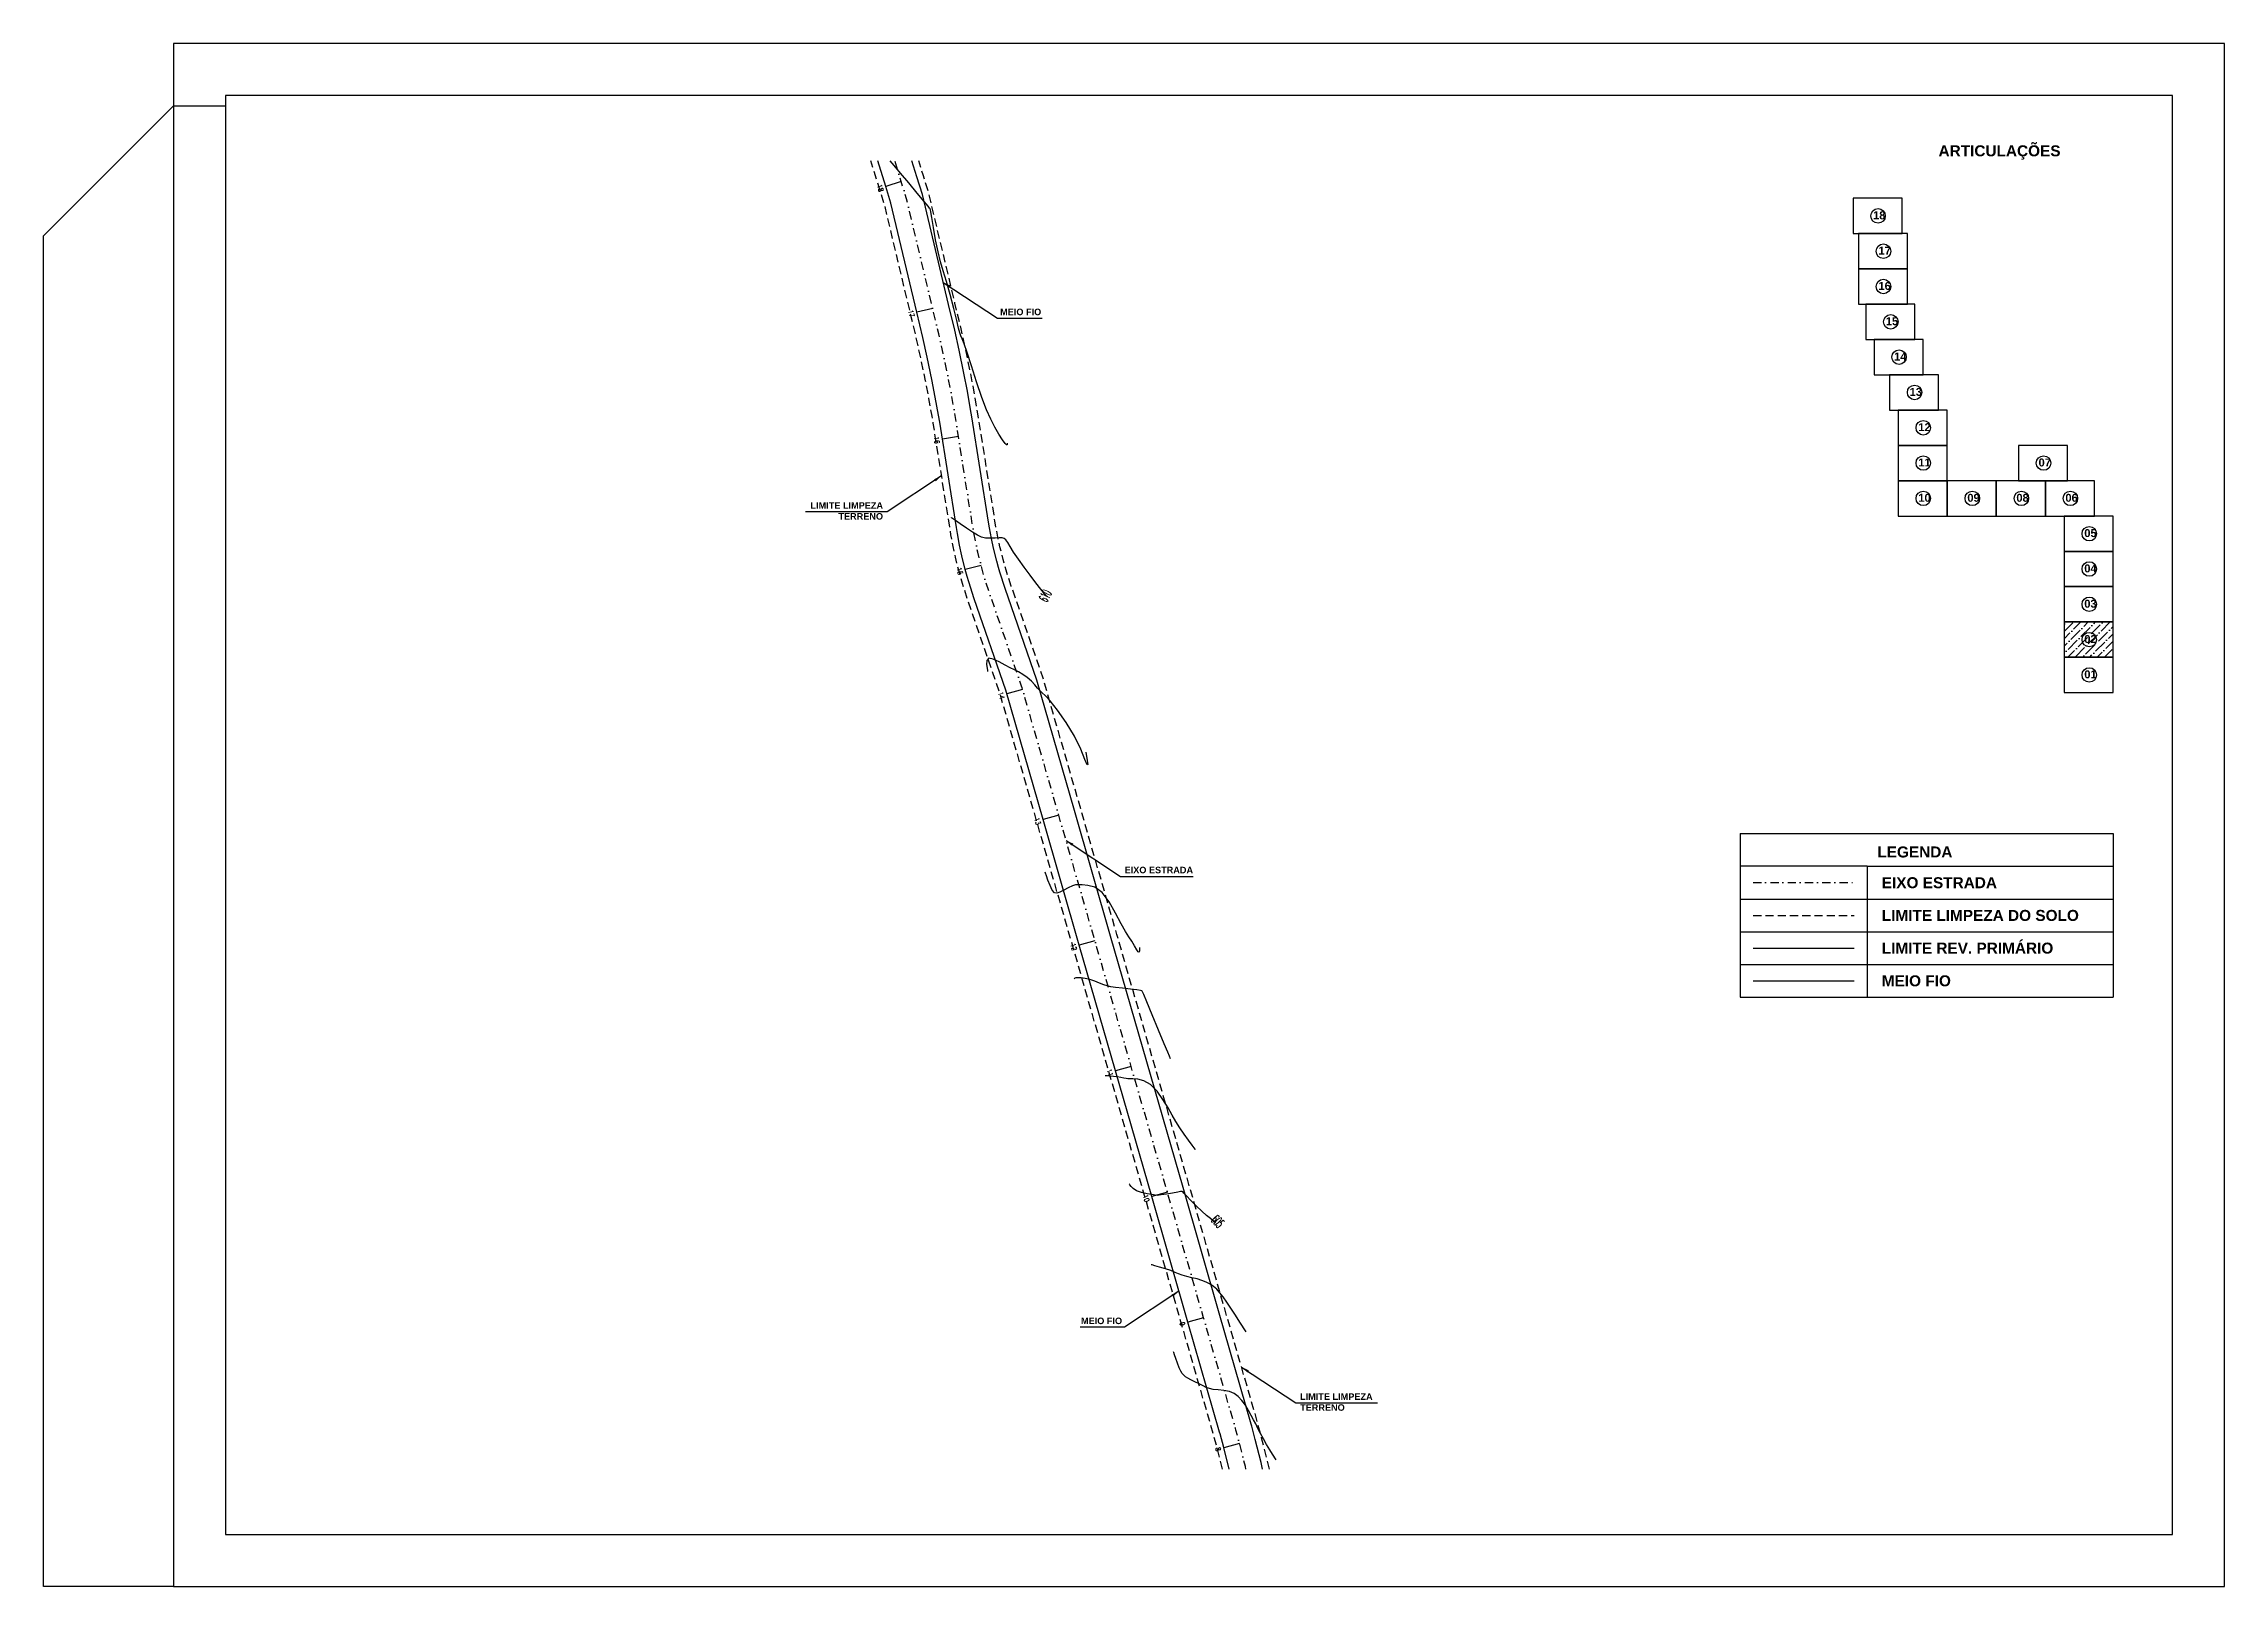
# Model space of a CAD drawing. Header units: millimetres. Extents: x 276147 to 291056, y 9594849 to 9609891.
# Drawn here: x 285743 to 286076.5, y 9595434.1 to 9595670 of the extents above; entities that cross this region are included whole.
import ezdxf
from ezdxf.enums import TextEntityAlignment as Align

# ---------------------------------------------------------------- set-up
doc = ezdxf.new("R2010")
doc.units = ezdxf.units.MM
doc.header["$LTSCALE"] = 10
for name, pattern in [('CONTINUO', [0]), ('DASHDOTX2', [50.8, 25.4, -12.7, 0, -12.7]), ('HIDDEN', [0.375, 0.25, -0.125])]:
    doc.linetypes.add(name, pattern=pattern)
for name, color, linetype in [('500-dim1', 6, 'Continuous'), ('CURVAS', 7, 'CONTINUO'), ('Curvas mestras', 30, 'Continuous'), ('Curvas simples', 9, 'Continuous'), ('Curvas texto', 2, 'Continuous'), ('TG', 7, 'CONTINUO'), ('Top_malha_coord', 8, 'Continuous')]:
    doc.layers.add(name, color=color, linetype=linetype)
doc.styles.add('r80', font='romans.shx')
doc.styles.add('ROMAND', font='romand', dxfattribs={"height": 0.2})
doc.styles.add('SIMPLEX', font='simplex', dxfattribs={"height": 0.2})
doc.styles.add('T7', font='arial.ttf')
doc.dimstyles.new('cadnorma_dim1', dxfattribs={"dimscale": 0, "dimtxt": 2, "dimasz": 1.199999999999999, "dimexe": 1, "dimexo": 2.5, "dimgap": 0.6, "dimtad": 1, "dimzin": 4, "dimdsep": 46, "dimtxsty": 'r80', "dimblk": 'ARCHTICK', "dimblk1": 'ARCHTICK', "dimblk2": 'ARCHTICK', "dimcen": -1, "dimdle": 1, "dimclrd": 1, "dimclre": 1, "dimclrt": 2, "dimaunit": 1, "dimazin": 0, "dimtfac": 1, "dimtix": 1, "dimtmove": 2, "dimatfit": 0, "dimfxl": 1, "dimarcsym": 0})

# ---------------------------------------------------------------- blocks, each defined once
blk = doc.blocks.new('_ArchTick')
at = {"color": 0, "linetype": 'ByBlock', "const_width": 0.15}
blk.add_lwpolyline([(-0.5, -0.5), (0.5, 0.5)], dxfattribs=at)
blk = doc.blocks.new('ASDF')
at = {"layer": 'Top_malha_coord', "color": 7}
for points in [[(288117.2770572668, 9595425.095165152), (288124.7770572668, 9595425.095165152), (288124.7770572668, 9595430.494073676), (288117.2770572668, 9595430.494073676)], [(288118.1013027223, 9595419.696256628), (288125.6013027224, 9595419.696256628), (288125.6013027224, 9595425.095165152), (288118.1013027223, 9595425.095165152)], [(288118.1013027223, 9595414.297348104), (288125.6013027224, 9595414.297348104), (288125.6013027224, 9595419.696256628), (288118.1013027223, 9595419.696256628)], [(288119.2235212072, 9595408.89843958), (288126.7235212072, 9595408.89843958), (288126.7235212072, 9595414.297348104), (288119.2235212072, 9595414.297348104)], [(288120.4897937645, 9595403.499531057), (288127.9897937645, 9595403.499531057), (288127.9897937645, 9595408.89843958), (288120.4897937645, 9595408.89843958)], [(288122.8676055573, 9595398.100622533), (288130.3676055573, 9595398.100622533), (288130.3676055573, 9595403.499531057), (288122.8676055573, 9595403.499531057)], [(288124.19609628, 9595392.701714007), (288131.69609628, 9595392.701714007), (288131.69609628, 9595398.100622533), (288124.19609628, 9595398.100622533)], [(288124.19609628, 9595387.302805483), (288131.69609628, 9595387.302805483), (288131.69609628, 9595392.701714007), (288124.19609628, 9595392.701714007)], [(288142.5888804331, 9595387.302805483), (288150.0888804331, 9595387.302805483), (288150.0888804331, 9595392.701714007), (288142.5888804331, 9595392.701714007)], [(288124.19609628, 9595381.90389696), (288131.69609628, 9595381.90389696), (288131.69609628, 9595387.302805483), (288124.19609628, 9595387.302805483)], [(288131.69609628, 9595381.90389696), (288139.19609628, 9595381.90389696), (288139.19609628, 9595387.302805483), (288131.69609628, 9595387.302805483)], [(288139.19609628, 9595381.90389696), (288146.69609628, 9595381.90389696), (288146.69609628, 9595387.302805483), (288139.19609628, 9595387.302805483)], [(288146.69609628, 9595381.90389696), (288154.19609628, 9595381.90389696), (288154.19609628, 9595387.302805483), (288146.69609628, 9595387.302805483)], [(288149.5854278603, 9595376.504988436), (288157.0854278603, 9595376.504988436), (288157.0854278603, 9595381.90389696), (288149.5854278603, 9595381.90389696)], [(288149.5854278603, 9595371.106079912), (288157.0854278603, 9595371.106079912), (288157.0854278603, 9595376.504988436), (288149.5854278603, 9595376.504988436)], [(288149.5854278603, 9595365.707171388), (288157.0854278603, 9595365.707171388), (288157.0854278603, 9595371.106079912), (288149.5854278603, 9595371.106079912)], [(288149.5854278603, 9595360.308262864), (288157.0854278603, 9595360.308262864), (288157.0854278603, 9595365.707171388), (288149.5854278603, 9595365.707171388)], [(288149.5854278603, 9595354.90935434), (288157.0854278603, 9595354.90935434), (288157.0854278603, 9595360.308262864), (288149.5854278603, 9595360.308262864)]]:
    blk.add_lwpolyline(points, close=True, dxfattribs=at)
for centre in [(288121.1075160061, 9595427.794619417), (288121.9317614617, 9595422.39571089), (288121.9317614617, 9595416.996802364), (288123.0539799466, 9595411.59789384), (288124.3202525039, 9595406.19898532), (288126.6980642967, 9595400.800076792), (288128.0265550194, 9595395.401168272), (288128.0265550194, 9595390.002259746), (288146.4193391725, 9595390.002259746), (288128.0265550194, 9595384.603351222), (288135.5265550194, 9595384.603351222), (288143.0265550194, 9595384.603351222), (288150.5265550194, 9595384.603351222), (288153.4158865996, 9595379.204442697), (288153.4158865996, 9595373.805534175), (288153.4158865996, 9595368.406625653), (288153.4158865996, 9595363.007717127), (288153.4158865996, 9595357.608808603)]:
    blk.add_circle(centre, 1.10921345708195, dxfattribs=at)
at = {"layer": 'Top_malha_coord', "color": 7, "char_height": 1.216883596980453, "attachment_point": 1, "style": 'T7'}
for s, insert in [('{\\fArial|b1|i0|c0|p34;18}', (288120.3443937709, 9595428.492702857)), ('{\\fArial|b1|i0|c0|p34;17}', (288121.1686392266, 9595423.093794333)), ('{\\fArial|b1|i0|c0|p34;16}', (288121.1686392266, 9595417.694885807)), ('{\\fArial|b1|i0|c0|p34;15}', (288122.2908577114, 9595412.295977283)), ('{\\fArial|b1|i0|c0|p34;14}', (288123.5571302687, 9595406.89706876)), ('{\\fArial|b1|i0|c0|p34;13}', (288125.9349420615, 9595401.498160236)), ('{\\fArial|b1|i0|c0|p34;12}', (288127.2634327842, 9595396.099251712)), ('{\\fArial|b1|i0|c0|p34;11}', (288127.2634327842, 9595390.700343188)), ('{\\fArial|b1|i0|c0|p34;07}', (288145.6562169372, 9595390.700343188)), ('{\\fArial|b1|i0|c0|p34;10}', (288127.2634327842, 9595385.301434664)), ('{\\fArial|b1|i0|c0|p34;09}', (288134.7634327842, 9595385.301434664)), ('{\\fArial|b1|i0|c0|p34;08}', (288142.2634327842, 9595385.301434664)), ('{\\fArial|b1|i0|c0|p34;06}', (288149.7634327842, 9595385.301434664)), ('{\\fArial|b1|i0|c0|p34;05}', (288152.6527643644, 9595379.902526142)), ('{\\fArial|b1|i0|c0|p34;04}', (288152.6527643644, 9595374.503617616)), ('{\\fArial|b1|i0|c0|p34;03}', (288152.6527643644, 9595369.104709093)), ('{\\fArial|b1|i0|c0|p34;02}', (288152.6527643644, 9595363.705800567)), ('{\\fArial|b1|i0|c0|p34;01}', (288152.6527643644, 9595358.306892043))]:
    blk.add_mtext_dynamic_manual_height_columns(s, width=9.05984542533406, gutter_width=12.5, heights=[0], dxfattribs=dict(at, insert=insert))

msp = doc.modelspace()

# ---------------------------------------------------------------- hatches: boundary and pattern name
at = {"layer": 'Top_malha_coord'}
h = msp.add_hatch(dxfattribs=at)
h.set_pattern_fill('ANSI36', color=8, scale=0.25)
h.set_pattern_definition([(45, (-2097.550440302643, 221.2833850570023), (0.4209495056751168, 1.54348152080876), [1.984375, -0.396875, 0, -0.396875])])
h.paths.add_polyline_path([(286059.5349875575, 9595581.591647923), (286052.0349875576, 9595581.591647923), (286052.0349875576, 9595576.192739397), (286059.5349875575, 9595576.192739397)])
h.paths.add_polyline_path([(286056.9746597541, 9595578.89219366, -1), (286054.7562328399, 9595578.89219366, -1)], flags=0)
h.paths.add_polyline_path([(286054.7267170852, 9595577.703941513), (286057.2260598618, 9595577.703941513), (286057.2260598618, 9595580.211584996), (286054.7267170852, 9595580.211584996)], flags=24)

# ---------------------------------------------------------------- linework, layer by layer
at = {"color": 8, "linetype": 'HIDDEN', "ltscale": 0.5}
msp.add_line((286004.4542974219, 9595536.732182631), (286019.8968725264, 9595536.732182631), dxfattribs=at)
at = {"color": 8, "linetype": 'HIDDEN', "ltscale": 0.5, "extrusion": (-0.0710087131260717, -0.0024250461213777, 0.9974727474028996), "flags": 128}
for points, elevation in [([(-9580102.30779549, 611713.8616516255), (-9580105.344097732, 611713.1988436127), (-9580107.482054153, 611712.6965686369), (-9580107.723730076, 611712.6525847843), (-9580124.660438301, 611708.3652532304), (-9580144.056336952, 611703.4739440958), (-9580163.4491869, 611698.583405005), (-9580182.842036905, 611693.692865904), (-9580202.234886883, 611688.8023267641), (-9580222.209321804, 611683.765122114), (-9580236.303970896, 611679.4104225838), (-9580238.958047858, 611678.6531005421), (-9580239.81570939, 611678.4342872588), (-9580240.884798734, 611678.187845758), (-9580243.026972419, 611677.7233158944), (-9580244.70614403, 611677.41893882), (-9580246.497353418, 611677.1439921581), (-9580247.452276776, 611677.0182974047), (-9580263.633135322, 611675.0117766263), (-9580264.691639792, 611674.8688282387), (-9580267.438097253, 611674.4784969707), (-9580270.13573957, 611674.0570147317), (-9580273.597189728, 611673.4604527656), (-9580276.578406941, 611672.899276358), (-9580280.47038542, 611672.1089510759), (-9580297.248801107, 611668.7018340062), (-9580299.79496191, 611668.0014987712), (-9580304.026341293, 611666.8355443265)], -43572.71251706511), ([(-9580102.062860396, 611721.0518625708), (-9580103.284025347, 611720.8133887779), (-9580106.89111651, 611720.0259806972), (-9580108.91013094, 611719.5516490334), (-9580109.211026145, 611719.4968875544), (-9580126.378224686, 611715.151210048), (-9580145.768025555, 611710.2614415839), (-9580165.160875585, 611705.3709024724), (-9580184.553725582, 611700.4803633707), (-9580203.946575576, 611695.5898242282), (-9580224.099650612, 611690.5075696502), (-9580238.297749922, 611686.1209080234), (-9580240.784010123, 611685.4114713001), (-9580241.467350606, 611685.2371321545), (-9580242.412784483, 611685.0191951409), (-9580244.39336626, 611684.589706446), (-9580245.861636406, 611684.3235586814), (-9580247.48524811, 611684.0743378886), (-9580248.339769067, 611683.9618589162), (-9580264.532297304, 611681.9538910264), (-9580265.652542733, 611681.8026046774), (-9580268.470912324, 611681.4020531349), (-9580271.270540074, 611680.964636591), (-9580274.83916519, 611680.3496036081), (-9580277.922447868, 611679.7692146702), (-9580281.86341072, 611678.9689423639), (-9580298.875420107, 611675.5143904812), (-9580301.65140481, 611674.7508409433), (-9580303.77665499, 611674.1652294894)], -43572.71251706504)]:
    msp.add_lwpolyline(points, dxfattribs=dict(at, elevation=elevation))
at = {"layer": '500-dim1', "ltscale": 0.1}
for points in [[(285762.8124201144, 9595434.133679917), (286076.5308316656, 9595434.133679917), (286076.5308316656, 9595670.018156448), (285762.8124201144, 9595670.018156448)], [(285770.7546583815, 9595442.075918185), (286068.5885933985, 9595442.075918185), (286068.5885933985, 9595662.075918185), (285770.7546583815, 9595662.075918185)]]:
    msp.add_lwpolyline(points, close=True, dxfattribs=at)
msp.add_lwpolyline([(285762.8124201144, 9595434.133679917), (285742.9568244466, 9595434.133679917), (285742.9568244466, 9595640.63187486), (285762.8124201144, 9595660.487470528), (285770.7546583815, 9595660.487470528)], dxfattribs=at)
at = {"layer": 'CURVAS', "color": 2, "linetype": 'CONTINUO'}
for points, elevation in [([(285896.5077603985, 9595585.44223322), (285896.5077603985, 9595585.44223322)], -2.667268969795259), ([(285896.5077603985, 9595585.44223322), (285896.5077603985, 9595585.44223322)], -2.667268969795259), ([(285922.3213695822, 9595489.629637536), (285922.3213695822, 9595489.629637536)], -7.667268969795259)]:
    msp.add_lwpolyline(points, dxfattribs=dict(at, elevation=elevation))
at = {"layer": 'Curvas mestras', "linetype": 'CONTINUO'}
for points, elevation in [([(285896.491397489, 9595585.40985781), (285896.3793445666, 9595585.519557163), (285896.0756796712, 9595585.882122176), (285895.5143483089, 9595586.591943003), (285894.7480631581, 9595587.583956957), (285893.8592304796, 9595588.753240693), (285892.9316974803, 9595589.99455252), (285892.0550763627, 9595591.201379092), (285891.3204187205, 9595592.266892897), (285890.7917374197, 9595593.105759073), (285890.4248696108, 9595593.71863481), (285890.1486157034, 9595594.127669733), (285889.8908604315, 9595594.358905932), (285889.5758506971, 9595594.453943634), (285889.1269176168, 9595594.458274508), (285888.4986499701, 9595594.419091588), (285887.7706434153, 9595594.390405873), (285887.0537446403, 9595594.427933453), (285886.4205826217, 9595594.581592744), (285885.7909057484, 9595594.878123613), (285885.0462417159, 9595595.338468594), (285884.1229034577, 9595595.954512393), (285883.1763521429, 9595596.601910707), (285882.4168346295, 9595597.12725632), (285881.9974840138, 9595597.418015623), (285881.8429862076, 9595597.525138447), (285881.8209155828, 9595597.540440936)], -2.667268969795259), ([(285896.491397489, 9595585.40985781), (285896.3793445666, 9595585.519557163), (285896.0756796712, 9595585.882122176), (285895.5143483089, 9595586.591943003), (285894.7480631581, 9595587.583956957), (285893.8592304796, 9595588.753240693), (285892.9316974803, 9595589.99455252), (285892.0550763627, 9595591.201379092), (285891.3204187205, 9595592.266892897), (285890.7917374197, 9595593.105759073), (285890.4248696108, 9595593.71863481), (285890.1486157034, 9595594.127669733), (285889.8908604315, 9595594.358905932), (285889.5758506971, 9595594.453943634), (285889.1269176168, 9595594.458274508), (285888.4986499701, 9595594.419091588), (285887.7706434153, 9595594.390405873), (285887.0537446403, 9595594.427933453), (285886.4205826217, 9595594.581592744), (285885.7909057484, 9595594.878123613), (285885.0462417159, 9595595.338468594), (285884.1229034577, 9595595.954512393), (285883.1763521429, 9595596.601910707), (285882.4168346295, 9595597.12725632), (285881.9974840138, 9595597.418015623), (285881.8429862076, 9595597.525138447), (285881.8209155828, 9595597.540440936)], -2.667268969795259), ([(285922.232303392, 9595489.723331746), (285922.102962348, 9595489.837617796), (285921.8471039104, 9595490.043464817), (285921.424084867, 9595490.372558273), (285920.8377573755, 9595490.850572668), (285920.1030953903, 9595491.501681743), (285919.2575025376, 9595492.317132518), (285918.4280925117, 9595493.156469047), (285917.764408463, 9595493.84630666), (285917.3740617567, 9595494.258555608), (285917.1969429456, 9595494.44629), (285917.1310138883, 9595494.507879507), (285917.0684917559, 9595494.522903575), (285916.8786228792, 9595494.495797904), (285916.4249105478, 9595494.412213814), (285915.6363562536, 9595494.268831447), (285914.7039510847, 9595494.106453603), (285913.8841858701, 9595493.97691678), (285913.3524863258, 9595493.921757607), (285912.9600234424, 9595493.941319644), (285912.4769034238, 9595494.02564958), (285911.7452520248, 9595494.167036692), (285910.895270009, 9595494.366739003), (285910.1291796788, 9595494.62825692), (285909.6038168733, 9595494.943627223), (285909.294480957, 9595495.259035204), (285909.1310865995, 9595495.509200327), (285909.0510147879, 9595495.646973437), (285909.0215149712, 9595495.697732493), (285909.0173014863, 9595495.704982983)], -7.667268969795259), ([(285922.232303392, 9595489.723331746), (285922.102962348, 9595489.837617796), (285921.8471039104, 9595490.043464817), (285921.424084867, 9595490.372558273), (285920.8377573755, 9595490.850572668), (285920.1030953903, 9595491.501681743), (285919.2575025376, 9595492.317132518), (285918.4280925117, 9595493.156469047), (285917.764408463, 9595493.84630666), (285917.3740617567, 9595494.258555608), (285917.1969429456, 9595494.44629), (285917.1310138883, 9595494.507879507), (285917.0684917559, 9595494.522903575), (285916.8786228792, 9595494.495797904), (285916.4249105478, 9595494.412213814), (285915.6363562536, 9595494.268831447), (285914.7039510847, 9595494.106453603), (285913.8841858701, 9595493.97691678), (285913.3524863258, 9595493.921757607), (285912.9600234424, 9595493.941319644), (285912.4769034238, 9595494.02564958), (285911.7452520248, 9595494.167036692), (285910.895270009, 9595494.366739003), (285910.1291796788, 9595494.62825692), (285909.6038168733, 9595494.943627223), (285909.294480957, 9595495.259035204), (285909.1310865995, 9595495.509200327), (285909.0510147879, 9595495.646973437), (285909.0215149712, 9595495.697732493), (285909.0173014863, 9595495.704982983)], -7.667268969795259)]:
    msp.add_lwpolyline(points, dxfattribs=dict(at, elevation=elevation))
at = {"layer": 'Curvas simples', "linetype": 'CONTINUO'}
for points, elevation in [([(285890.3314627212, 9595608.908548402), (285890.3317135024, 9595608.691396717), (285890.2565701319, 9595608.663516732), (285890.0377934516, 9595608.875371033), (285889.6265153884, 9595609.4396525), (285889.0728227034, 9595610.301552273), (285888.4515379619, 9595611.364389412), (285887.8196168532, 9595612.573855016), (285887.1625479619, 9595614.045150504), (285886.4479513366, 9595615.935852567), (285885.665618346, 9595618.296610493), (285884.8940330261, 9595620.750376316), (285884.2338486371, 9595622.81317389), (285883.7604787495, 9595624.131100623), (285883.4483642561, 9595624.870549567), (285883.2467051476, 9595625.32798543), (285883.0986383552, 9595625.789853128), (285882.9230620383, 9595626.50252198), (285882.6328111872, 9595627.702340508), (285882.1721894593, 9595629.516753444), (285881.6113717462, 9595631.63759566), (285881.0520008285, 9595633.647800332), (285880.5726358392, 9595635.25383934), (285880.1595009567, 9595636.656354612), (285879.7757375971, 9595638.179525668), (285879.3980923478, 9595640.025923153), (285879.0577343946, 9595641.911662767), (285878.7994371, 9595643.431251423), (285878.6536613241, 9595644.288916444), (285878.5936130373, 9595644.627777332), (285878.5781840458, 9595644.700677196), (285878.5728578506, 9595644.719224354), (285878.5694829655, 9595644.730090152), (285878.566496401, 9595644.738709487), (285878.5621425611, 9595644.749923667), (285878.5538880317, 9595644.7661964), (285878.5390005023, 9595644.789395483), (285878.4858815264, 9595644.856751867), (285878.2474481304, 9595645.146950385), (285877.6477512034, 9595645.874039037), (285876.5887404242, 9595647.155845493), (285875.2839890899, 9595648.725328144), (285874.0249710576, 9595650.21922284), (285873.034435837, 9595651.369106207), (285872.437547969, 9595652.075918177)], -1.667268969795259), ([(285890.3314627212, 9595608.908548402), (285890.3317135024, 9595608.691396717), (285890.2565701319, 9595608.663516732), (285890.0377934516, 9595608.875371033), (285889.6265153884, 9595609.4396525), (285889.0728227034, 9595610.301552273), (285888.4515379619, 9595611.364389412), (285887.8196168532, 9595612.573855016), (285887.1625479619, 9595614.045150504), (285886.4479513366, 9595615.935852567), (285885.665618346, 9595618.296610493), (285884.8940330261, 9595620.750376316), (285884.2338486371, 9595622.81317389), (285883.7604787495, 9595624.131100623), (285883.4483642561, 9595624.870549567), (285883.2467051476, 9595625.32798543), (285883.0986383552, 9595625.789853128), (285882.9230620383, 9595626.50252198), (285882.6328111872, 9595627.702340508), (285882.1721894593, 9595629.516753444), (285881.6113717462, 9595631.63759566), (285881.0520008285, 9595633.647800332), (285880.5726358392, 9595635.25383934), (285880.1595009567, 9595636.656354612), (285879.7757375971, 9595638.179525668), (285879.3980923478, 9595640.025923153), (285879.0577343946, 9595641.911662767), (285878.7994371, 9595643.431251423), (285878.6536613241, 9595644.288916444), (285878.5936130373, 9595644.627777332), (285878.5781840458, 9595644.700677196), (285878.5728578506, 9595644.719224354), (285878.5694829655, 9595644.730090152), (285878.566496401, 9595644.738709487), (285878.5621425611, 9595644.749923667), (285878.5538880317, 9595644.7661964), (285878.5390005023, 9595644.789395483), (285878.4858815264, 9595644.856751867), (285878.2474481304, 9595645.146950385), (285877.6477512034, 9595645.874039037), (285876.5887404242, 9595647.155845493), (285875.2839890899, 9595648.725328144), (285874.0249710576, 9595650.21922284), (285873.034435837, 9595651.369106207), (285872.437547969, 9595652.075918177)], -1.667268969795259), ([(285902.3759988487, 9595561.698627563), (285902.6035629026, 9595560.40363818), (285902.6787000451, 9595559.78235505), (285902.5901742665, 9595559.723028453), (285902.2375919019, 9595560.5707277), (285901.5875030168, 9595562.141436156), (285900.623194409, 9595564.118866116), (285899.3741603344, 9595566.194263084), (285898.0547277431, 9595568.089013143), (285896.925433356, 9595569.532038342), (285896.1757736403, 9595570.34850835), (285895.7110940899, 9595570.748583188), (285895.3657002697, 9595571.038673475), (285894.9980913393, 9595571.460418167), (285894.5635317838, 9595571.996369537), (285894.0414769197, 9595572.564310536), (285893.4239337806, 9595573.093473643), (285892.7531081965, 9595573.55889846), (285892.0837549508, 9595573.947076464), (285891.4479216392, 9595574.26132274), (285890.7868247744, 9595574.57225314), (285890.0189724704, 9595574.967305267), (285889.1105850564, 9595575.478891477), (285888.2187333809, 9595575.919319922), (285887.5481994063, 9595576.045872647), (285887.2432297991, 9595575.704729937), (285887.2059350385, 9595575.097655486), (285887.2778885373, 9595574.51531345), (285887.3297993386, 9595574.182397496), (285887.3489238172, 9595574.059744997), (285887.3516560741, 9595574.042223623)], -3.667268969795259), ([(285902.3759988487, 9595561.698627563), (285902.6035629026, 9595560.40363818), (285902.6787000451, 9595559.78235505), (285902.5901742665, 9595559.723028453), (285902.2375919019, 9595560.5707277), (285901.5875030168, 9595562.141436156), (285900.623194409, 9595564.118866116), (285899.3741603344, 9595566.194263084), (285898.0547277431, 9595568.089013143), (285896.925433356, 9595569.532038342), (285896.1757736403, 9595570.34850835), (285895.7110940899, 9595570.748583188), (285895.3657002697, 9595571.038673475), (285894.9980913393, 9595571.460418167), (285894.5635317838, 9595571.996369537), (285894.0414769197, 9595572.564310536), (285893.4239337806, 9595573.093473643), (285892.7531081965, 9595573.55889846), (285892.0837549508, 9595573.947076464), (285891.4479216392, 9595574.26132274), (285890.7868247744, 9595574.57225314), (285890.0189724704, 9595574.967305267), (285889.1105850564, 9595575.478891477), (285888.2187333809, 9595575.919319922), (285887.5481994063, 9595576.045872647), (285887.2432297991, 9595575.704729937), (285887.2059350385, 9595575.097655486), (285887.2778885373, 9595574.51531345), (285887.3297993386, 9595574.182397496), (285887.3489238172, 9595574.059744997), (285887.3516560741, 9595574.042223623)], -3.667268969795259), ([(285910.5802778426, 9595531.79230644), (285910.5762506117, 9595531.333961712), (285910.5299793348, 9595531.124407483), (285910.400904118, 9595531.133470267), (285910.1592265802, 9595531.484651828), (285909.8232418617, 9595532.079272533), (285909.4232712792, 9595532.763103088), (285908.9759096784, 9595533.442258876), (285908.4428495592, 9595534.26422968), (285907.7720604922, 9595535.43684556), (285906.9280383455, 9595537.060395647), (285905.9414016517, 9595538.804990323), (285904.8592987835, 9595540.233194636), (285903.7409023635, 9595541.02372074), (285902.6934903303, 9595541.319853272), (285901.8363667521, 9595541.381022772), (285901.2411490126, 9595541.411232933), (285900.7887080995, 9595541.392773973), (285900.3122282074, 9595541.25250828), (285899.6936915584, 9595540.950274583), (285899.0102806591, 9595540.57781817), (285898.3879751594, 9595540.259861793), (285897.9192375335, 9595540.110337483), (285897.5624529174, 9595540.2000275), (285897.2424863986, 9595540.5889247), (285896.905967686, 9595541.28674684), (285896.586580329, 9595542.10211471), (285896.3397711789, 9595542.793371126), (285896.2046337499, 9595543.179458397), (285896.1548453655, 9595543.321700007), (285896.1477332117, 9595543.342020616)], -4.667268969795258), ([(285910.5802778426, 9595531.79230644), (285910.5762506117, 9595531.333961712), (285910.5299793348, 9595531.124407483), (285910.400904118, 9595531.133470267), (285910.1592265802, 9595531.484651828), (285909.8232418617, 9595532.079272533), (285909.4232712792, 9595532.763103088), (285908.9759096784, 9595533.442258876), (285908.4428495592, 9595534.26422968), (285907.7720604922, 9595535.43684556), (285906.9280383455, 9595537.060395647), (285905.9414016517, 9595538.804990323), (285904.8592987835, 9595540.233194636), (285903.7409023635, 9595541.02372074), (285902.6934903303, 9595541.319853272), (285901.8363667521, 9595541.381022772), (285901.2411490126, 9595541.411232933), (285900.7887080995, 9595541.392773973), (285900.3122282074, 9595541.25250828), (285899.6936915584, 9595540.950274583), (285899.0102806591, 9595540.57781817), (285898.3879751594, 9595540.259861793), (285897.9192375335, 9595540.110337483), (285897.5624529174, 9595540.2000275), (285897.2424863986, 9595540.5889247), (285896.905967686, 9595541.28674684), (285896.586580329, 9595542.10211471), (285896.3397711789, 9595542.793371126), (285896.2046337499, 9595543.179458397), (285896.1548453655, 9595543.321700007), (285896.1477332117, 9595543.342020616)], -4.667268969795258), ([(285915.310000046, 9595514.811306776), (285915.1558160474, 9595515.201704087), (285914.9017803396, 9595515.823508533), (285914.371276702, 9595517.104495768), (285913.5108291333, 9595519.16928566), (285912.529230873, 9595521.518970238), (285911.7008446764, 9595523.498761347), (285911.230310966, 9595524.619923197), (285911.0433830588, 9595525.057922214), (285910.9960942538, 9595525.154279957), (285910.9410846004, 9595525.195785774), (285910.7174085545, 9595525.25030453), (285910.1607315158, 9595525.330970433), (285909.183982131, 9595525.445192667), (285908.0091729601, 9595525.577477977), (285906.9355816906, 9595525.706606872), (285906.1812173607, 9595525.821194198), (285905.6390012767, 9595525.94919154), (285905.1205828962, 9595526.128383147), (285904.4806440222, 9595526.38028152), (285903.7459867077, 9595526.661292965), (285902.9864471219, 9595526.911549827), (285902.2684633826, 9595527.083118092), (285901.6448915486, 9595527.175808208), (285901.1651916154, 9595527.201364057), (285900.8617144464, 9595527.174264824), (285900.6983778085, 9595527.11992554), (285900.6219924324, 9595527.066497328), (285900.5863562835, 9595527.035823146), (285900.5732272862, 9595527.024522172), (285900.571351811, 9595527.022907306)], -5.667268969795259), ([(285915.310000046, 9595514.811306776), (285915.1558160474, 9595515.201704087), (285914.9017803396, 9595515.823508533), (285914.371276702, 9595517.104495768), (285913.5108291333, 9595519.16928566), (285912.529230873, 9595521.518970238), (285911.7008446764, 9595523.498761347), (285911.230310966, 9595524.619923197), (285911.0433830588, 9595525.057922214), (285910.9960942538, 9595525.154279957), (285910.9410846004, 9595525.195785774), (285910.7174085545, 9595525.25030453), (285910.1607315158, 9595525.330970433), (285909.183982131, 9595525.445192667), (285908.0091729601, 9595525.577477977), (285906.9355816906, 9595525.706606872), (285906.1812173607, 9595525.821194198), (285905.6390012767, 9595525.94919154), (285905.1205828962, 9595526.128383147), (285904.4806440222, 9595526.38028152), (285903.7459867077, 9595526.661292965), (285902.9864471219, 9595526.911549827), (285902.2684633826, 9595527.083118092), (285901.6448915486, 9595527.175808208), (285901.1651916154, 9595527.201364057), (285900.8617144464, 9595527.174264824), (285900.6983778085, 9595527.11992554), (285900.6219924324, 9595527.066497328), (285900.5863562835, 9595527.035823146), (285900.5732272862, 9595527.024522172), (285900.571351811, 9595527.022907306)], -5.667268969795259), ([(285919.1740660536, 9595500.879816288), (285919.0862357955, 9595500.980431208), (285918.9356592395, 9595501.175920857), (285918.6164048078, 9595501.608489037), (285918.0864679969, 9595502.343049604), (285917.4300010609, 9595503.277346376), (285916.7626936258, 9595504.267327856), (285916.1667204731, 9595505.211504158), (285915.5901858633, 9595506.17862204), (285914.9476781095, 9595507.279988997), (285914.1731036684, 9595508.566407606), (285913.2776354867, 9595509.846669428), (285912.2917637691, 9595510.869062213), (285911.2631456735, 9595511.450787913), (285910.3081155493, 9595511.684708346), (285909.5601733791, 9595511.73259667), (285909.1035916362, 9595511.73347078), (285908.8257282557, 9595511.735313963), (285908.5647132305, 9595511.763350267), (285908.1920416026, 9595511.834339073), (285907.7126721755, 9595511.931167603), (285907.164926706, 9595512.028257644), (285906.5935662704, 9595512.104572495), (285906.069092014, 9595512.157231363), (285905.6684410927, 9595512.187892312), (285905.4447948773, 9595512.199260594), (285905.3563168153, 9595512.198213536), (285905.3374154539, 9595512.192674553), (285905.333209359, 9595512.18905394), (285905.3316603549, 9595512.187720278), (285905.3314382964, 9595512.187529264)], -6.667268969795259), ([(285919.1740660536, 9595500.879816288), (285919.0862357955, 9595500.980431208), (285918.9356592395, 9595501.175920857), (285918.6164048078, 9595501.608489037), (285918.0864679969, 9595502.343049604), (285917.4300010609, 9595503.277346376), (285916.7626936258, 9595504.267327856), (285916.1667204731, 9595505.211504158), (285915.5901858633, 9595506.17862204), (285914.9476781095, 9595507.279988997), (285914.1731036684, 9595508.566407606), (285913.2776354867, 9595509.846669428), (285912.2917637691, 9595510.869062213), (285911.2631456735, 9595511.450787913), (285910.3081155493, 9595511.684708346), (285909.5601733791, 9595511.73259667), (285909.1035916362, 9595511.73347078), (285908.8257282557, 9595511.735313963), (285908.5647132305, 9595511.763350267), (285908.1920416026, 9595511.834339073), (285907.7126721755, 9595511.931167603), (285907.164926706, 9595512.028257644), (285906.5935662704, 9595512.104572495), (285906.069092014, 9595512.157231363), (285905.6684410927, 9595512.187892312), (285905.4447948773, 9595512.199260594), (285905.3563168153, 9595512.198213536), (285905.3374154539, 9595512.192674553), (285905.333209359, 9595512.18905394), (285905.3316603549, 9595512.187720278), (285905.3314382964, 9595512.187529264)], -6.667268969795259), ([(285926.8805244341, 9595473.071561886), (285925.9437595405, 9595474.532447115), (285925.2671402257, 9595475.580264), (285924.5637644715, 9595476.65574842), (285923.932746078, 9595477.595395006), (285923.3761173544, 9595478.380137267), (285922.8716362798, 9595479.027023628), (285922.3949644974, 9595479.55418962), (285921.9133581777, 9595479.984137487), (285921.3919714081, 9595480.3404592), (285920.8017974411, 9595480.644054653), (285920.1371838775, 9595480.905052636), (285919.3983185863, 9595481.130890738), (285918.5993125615, 9595481.330385588), (285917.8099845353, 9595481.517871333), (285917.1140763665, 9595481.709061142), (285916.557065807, 9595481.917663008), (285916.0313589323, 9595482.14937182), (285915.3910953989, 9595482.407874517), (285914.5502449599, 9595482.688646622), (285913.6620931289, 9595482.954312528), (285912.9397543058, 9595483.159283353), (285912.5397747186, 9595483.271472627), (285912.3924129986, 9595483.31280529), (285912.371361704, 9595483.318709487)], -8.66726896979526), ([(285931.4968754921, 9595453.488746153), (285930.9327069502, 9595454.356880536), (285930.5065864533, 9595455.033269072), (285930.0288349876, 9595455.82854218), (285929.5499964775, 9595456.677508935), (285929.0983358001, 9595457.518824803), (285928.6965422469, 9595458.292106438), (285928.3549131101, 9595458.961373687), (285928.0341663043, 9595459.588265372), (285927.6826278538, 9595460.25882446), (285927.260539899, 9595461.028880084), (285926.7758166335, 9595461.833420172), (285926.2482942225, 9595462.577217158), (285925.6875800639, 9595463.181283416), (285925.0623773622, 9595463.631561784), (285924.3311665195, 9595463.930234393), (285923.4805897603, 9595464.090976847), (285922.6099508282, 9595464.173449187), (285921.8467152876, 9595464.248804912), (285921.2751920865, 9595464.375948092), (285920.8070606407, 9595464.564766243), (285920.3108414341, 9595464.812894678), (285919.6951382667, 9595465.11188448), (285919.0288860168, 9595465.428939007), (285918.4211019929, 9595465.725178486), (285917.9550106881, 9595465.97358956), (285917.6106534963, 9595466.194635864), (285917.3422752362, 9595466.420649892), (285917.1082119447, 9595466.68808012), (285916.8831513788, 9595467.049847614), (285916.645868428, 9595467.562988892), (285916.3861018144, 9595468.246411214), (285916.1374423932, 9595468.96650314), (285915.9444432053, 9595469.551518124), (285915.8386627798, 9595469.875383034), (285915.7996918977, 9595469.994702233), (285915.7941241873, 9595470.011747736)], -9.66726896979526)]:
    msp.add_lwpolyline(points, dxfattribs=dict(at, elevation=elevation))
at = {"layer": 'TG', "color": 1, "linetype": 'DASHDOTX2', "ltscale": 0.005}
msp.add_line((286004.4542974219, 9595541.732182633), (286019.8968725264, 9595541.732182633), dxfattribs=at)
at = {"layer": 'TG', "color": 8, "linetype": 'CONTINUO'}
msp.add_line((286004.4542974219, 9595531.732182631), (286019.8968725264, 9595531.732182631), dxfattribs=at)
at = {"layer": 'TG', "color": 4, "linetype": 'CONTINUO'}
msp.add_line((286004.4542974219, 9595526.732182631), (286019.8968725264, 9595526.732182631), dxfattribs=at)
at = {"layer": 'TG', "color": 4, "linetype": 'CONTINUO', "extrusion": (-0.0710087131260717, -0.0024250461213777, 0.9974727474028996)}
for points, elevation in [([(-9580102.272667006, 611714.8928689457), (-9580105.565100417, 611714.1741489109), (-9580107.68606513, 611713.6758658363), (-9580107.936200943, 611713.6303423228), (-9580124.905836347, 611709.3346756324), (-9580144.300863903, 611704.443586594), (-9580163.693713864, 611699.5530475001), (-9580183.086563854, 611694.6625083983), (-9580202.479413837, 611689.771969258), (-9580222.479368776, 611684.728328905), (-9580236.588796487, 611680.3690633614), (-9580239.218899604, 611679.6185820791), (-9580240.051658124, 611679.4061222429), (-9580241.103082405, 611679.1637528124), (-9580243.222171543, 611678.7042288306), (-9580244.871214373, 611678.4053130859), (-9580246.63848123, 611678.1340415477), (-9580247.579061396, 611678.010234764), (-9580263.761587031, 611676.0035072553), (-9580264.828911636, 611675.8593677292), (-9580267.585642267, 611675.4675764216), (-9580270.297853932, 611675.0438178543), (-9580273.774614781, 611674.4446171721), (-9580276.770412782, 611673.8806961164), (-9580280.669389028, 611673.0889498316), (-9580297.481175257, 611669.6750563588), (-9580300.060168032, 611668.9656905101), (-9580303.990671817, 611667.8826422247)], -43572.7125170651), ([(-9580102.097801374, 611720.0261496742), (-9580103.08153291, 611719.8340427949), (-9580106.67011383, 611719.0506753994), (-9580108.70611997, 611718.5723518336), (-9580108.998555284, 611718.519130016), (-9580126.132826623, 611714.181787646), (-9580145.523498612, 611709.2917990854), (-9580164.916348634, 611704.4012599769), (-9580184.309198622, 611699.5107208764), (-9580203.702048618, 611694.6201817327), (-9580223.82960364, 611689.5443628582), (-9580238.012924349, 611685.1622672466), (-9580240.523158368, 611684.4459897632), (-9580241.23140186, 611684.2652971692), (-9580242.194500804, 611684.0432880858), (-9580244.198167142, 611683.6087935102), (-9580245.696566058, 611683.3371844153), (-9580247.344120307, 611683.0842884996), (-9580248.212984454, 611682.9699215575), (-9580264.403845606, 611680.9621603981), (-9580265.51527089, 611680.8120651861), (-9580268.323367301, 611680.4129736817), (-9580271.108425722, 611679.9778334686), (-9580274.661740122, 611679.3654392017), (-9580277.73044202, 611678.7877949115), (-9580281.664407114, 611677.9889436087), (-9580298.64304597, 611674.5411681274), (-9580301.386198677, 611673.7866492047), (-9580303.812324466, 611673.1181316274)], -43572.71251706503)]:
    msp.add_lwpolyline(points, dxfattribs=dict(at, elevation=elevation))
at = {"layer": 'TG', "color": 1, "linetype": 'DASHDOTX2', "ltscale": 0.005, "extrusion": (-0.0710087131260717, -0.0024250461213777, 0.9974727474028996), "elevation": -43572.71251706498, "flags": 128}
msp.add_lwpolyline([(-9580102.185123147, 611717.4627691379), (-9580102.575301839, 611717.3865735409), (-9580106.117607107, 611716.613307859), (-9580108.196092544, 611716.1250045398), (-9580108.46737811, 611716.0756318732), (-9580125.519331492, 611711.7591273439), (-9580144.91218124, 611706.8685885443), (-9580164.305031244, 611701.9780494437), (-9580183.69788123, 611697.0875103415), (-9580203.090731222, 611692.1969711999), (-9580223.154486207, 611687.137241586), (-9580237.300860405, 611682.7665610088), (-9580239.871028988, 611682.0331816265), (-9580240.641529996, 611681.8366054096), (-9580241.648791594, 611681.6044161529), (-9580243.71016933, 611681.1574068748), (-9580245.283890208, 611680.8721444561), (-9580246.991300752, 611680.6100607273), (-9580247.896022918, 611680.4909738643), (-9580264.08271632, 611678.4837295307), (-9580265.172091259, 611678.3366121623), (-9580267.95450478, 611677.9411707565), (-9580270.703139825, 611677.5117213666), (-9580274.218177447, 611676.9059238912), (-9580277.250427395, 611676.3351412187), (-9580281.166898066, 611675.5398424246), (-9580298.062110608, 611672.1090079476), (-9580300.723183341, 611671.3770655625), (-9580303.901467348, 611670.5012911379)], dxfattribs=at)
at = {"layer": 'TG', "color": 3, "linetype": 'CONTINUO', "extrusion": (-0.0710087131260717, -0.0024250461213777, 0.9974727474028996)}
for points, elevation in [([(-9580300.723183256, 611671.3761695208), (-9580300.060168039, 611668.9656905247)], -43572.71251706504), ([(-9580281.166898066, 611675.5389467201), (-9580280.6693888, 611673.0889492346)], -43572.71251706503), ([(-9580261.44334152, 611678.8101323978), (-9580261.135683695, 611676.3291353319)], -43572.71251706502), ([(-9580261.44334152, 611678.8101323978), (-9580261.135683695, 611676.3291353319)], -43572.71251706502), ([(-9580241.646843031, 611681.5950673502), (-9580241.085281556, 611679.158954147)], -43572.71251706503), ([(-9580241.646843031, 611681.5950673502), (-9580241.085281556, 611679.158954147)], -43572.71251706503), ([(-9580222.483581183, 611687.3055362105), (-9580221.872263838, 611684.8814307223)], -43572.71251706499), ([(-9580222.483581183, 611687.3055362105), (-9580221.872263838, 611684.8814307223)], -43572.71251706499), ([(-9580203.09073122, 611692.1960754958), (-9580202.479413956, 611689.771969009)], -43572.71251706498), ([(-9580203.09073122, 611692.1960754958), (-9580202.479413956, 611689.771969009)], -43572.71251706498), ([(-9580183.69788128, 611697.0866147815), (-9580183.08656401, 611694.6625082947)], -43572.712517065), ([(-9580183.69788128, 611697.0866147815), (-9580183.08656401, 611694.6625082947)], -43572.712517065), ([(-9580164.305031331, 611701.9771540667), (-9580163.693714047, 611699.5530475806)], -43572.71251706501), ([(-9580164.305031331, 611701.9771540667), (-9580163.693714047, 611699.5530475806)], -43572.71251706501), ([(-9580144.912181368, 611706.8676933522), (-9580144.300864112, 611704.4435868658)], -43572.71251706497), ([(-9580144.912181368, 611706.8676933522), (-9580144.300864112, 611704.4435868658)], -43572.71251706497), ([(-9580125.519331492, 611711.7582316394), (-9580124.908014162, 611709.3341261514)], -43572.71251706497), ([(-9580106.11760711, 611716.6124121551), (-9580105.560127428, 611714.1753612073)], -43572.712517065)]:
    msp.add_lwpolyline(points, dxfattribs=dict(at, elevation=elevation))
at = {"layer": 'Top_malha_coord', "color": 7}
for p, q in [((286002.4542974219, 9595549.232182631), (286002.4542974219, 9595539.232182633)), ((286002.4542974219, 9595549.232182631), (286059.5349875575, 9595549.232182631)), ((286059.5349875575, 9595549.232182631), (286059.5349875575, 9595524.23218263)), ((286021.8968725264, 9595544.232182631), (286002.4542974219, 9595544.232182631)), ((286021.8968725264, 9595544.232182631), (286059.5349875575, 9595544.232182631)), ((286021.8968725264, 9595544.232182631), (286021.8968725264, 9595524.232182633)), ((286002.4542974219, 9595539.232182633), (286059.5349875575, 9595539.232182633)), ((286002.4542974219, 9595539.232182633), (286002.4542974219, 9595534.232182633)), ((286002.4542974219, 9595534.232182633), (286059.5349875575, 9595534.232182633)), ((286002.4542974219, 9595534.232182633), (286002.4542974219, 9595524.23218263)), ((286002.4542974219, 9595529.232182633), (286059.5349875575, 9595529.232182633)), ((286002.4542974219, 9595524.232182633), (286059.5349875575, 9595524.232182633))]:
    msp.add_line(p, q, dxfattribs=at)

# ---------------------------------------------------------------- block references
msp.add_blockref('ASDF', (-2097.550440302643, 215.8844765331596), dxfattribs=at)

# ---------------------------------------------------------------- texts
at = {"layer": 'Curvas texto', "color": 2, "style": 'SIMPLEX'}
for s, rotation, width, p, p2 in [('610', 63.18775261077356, 0.4765646778370113, (285896.4503992716, 9595584.497378837, -2.667268969795259), (285897.2181251001, 9595586.01641074, -2.667268969795259)), ('610', 63.18775261077356, 0.4765646778370113, (285896.4503992716, 9595584.497378837, -2.667268969795259), (285897.2181251001, 9595586.01641074, -2.667268969795259)), ('605', 313.5492138901799, 0.4412635909354523, (285921.4187173328, 9595490.03491454, -7.667268969795259), (285922.5913683415, 9595488.801322028, -7.667268969795259))]:
    msp.add_text(s, height=1.5, rotation=rotation, dxfattribs=dict(at, width=width)).set_placement(p, p2, align=Align.FIT)
at = {"layer": 'TG', "color": 5, "extrusion": (-0.0710087131260717, -0.0024250461213777, 0.9974727474028996), "style": 'ROMAND'}
for s, rotation, width, p, p2 in [('18', 15.37920881868204, 0.8324324242391593, (-9580300.25896529, 611667.6145871785, -43572.71251706505), (-9580299.198354425, 611667.9063140553, -43572.71251706505)), ('17', 11.47871480569389, 0.832432434854083, (-9580280.959632939, 611671.754498988, -43572.71251706494), (-9580279.881634364, 611671.9734032587, -43572.71251706494)), ('16', 7.068924391381222, 0.8324324319425683, (-9580261.52767367, 611675.0209516691, -43572.71251706492), (-9580260.436034957, 611675.1563212394, -43572.71251706492)), ('16', 7.068924391381222, 0.8324324319425683, (-9580261.52767367, 611675.0209516691, -43572.71251706492), (-9580260.436034957, 611675.1563212394, -43572.71251706492)), ('15', 12.9808089765871, 0.832432427972054, (-9580241.340445211, 611677.8173534946, -43572.71251706504), (-9580240.268555325, 611678.0644406411, -43572.71251706504)), ('15', 12.9808089765871, 0.832432427972054, (-9580241.340445211, 611677.8173534946, -43572.71251706504), (-9580240.268555325, 611678.0644406411, -43572.71251706504)), ('14', 14.15388032977618, 0.8105263004829647, (-9580222.099908046, 611683.5348873725, -43572.71251706504), (-9580221.033301324, 611683.8038670246, -43572.71251706504)), ('14', 14.15388032977618, 0.8105263004829647, (-9580222.099908046, 611683.5348873725, -43572.71251706504), (-9580221.033301324, 611683.8038670246, -43572.71251706504)), ('13', 14.15387982610443, 0.8324324424871404, (-9580202.707058163, 611688.425426483, -43572.71251706504), (-9580201.640451405, 611688.6944061341, -43572.71251706504)), ('13', 14.15387982610443, 0.8324324424871404, (-9580202.707058163, 611688.425426483, -43572.71251706504), (-9580201.640451405, 611688.6944061341, -43572.71251706504)), ('12', 14.15388025839902, 0.8324324222655162, (-9580183.314208254, 611693.3159655923, -43572.71251706501), (-9580182.247601524, 611693.5849452448, -43572.71251706501)), ('12', 14.15388025839902, 0.8324324222655162, (-9580183.314208254, 611693.3159655923, -43572.71251706501), (-9580182.247601524, 611693.5849452448, -43572.71251706501)), ('11', 14.15388002136495, 0.9935483895410651, (-9580163.921358358, 611698.2065047028, -43572.71251706503), (-9580162.854751611, 611698.4754843549, -43572.71251706503)), ('11', 14.15388002136495, 0.9935483895410651, (-9580163.921358358, 611698.2065047028, -43572.71251706503), (-9580162.854751611, 611698.4754843549, -43572.71251706503)), ('10', 14.1538800217756, 0.8324324315744563, (-9580144.52850846, 611703.0970438139, -43572.71251706503), (-9580143.461901717, 611703.3660234651, -43572.71251706503)), ('10', 14.1538800217756, 0.8324324315744563, (-9580144.52850846, 611703.0970438139, -43572.71251706503), (-9580143.461901717, 611703.3660234651, -43572.71251706503)), ('9', 14.1538799031559, 0.9625000069096522, (-9580124.869006868, 611708.054827837, -43572.71251706503), (-9580124.335703492, 611708.1893176626, -43572.71251706503)), ('8', 12.88483157205454, 0.9058823466098962, (-9580105.54946248, 611712.895513509, -43572.71251706494), (-9580105.01331134, 611713.0181591362, -43572.71251706494))]:
    msp.add_text(s, height=0.75, rotation=rotation, dxfattribs=dict(at, width=width)).set_placement(p, p2, align=Align.FIT)
at = {"layer": 'Top_malha_coord', "color": 7, "style": 'T7'}
for s, width, insert, char_height, attachment_point in [('{\\fArial|b1|i0|c0|p34;ARTICULAÇÕES}', 9.05984542533406, (286032.8050452309, 9595654.469939077), 1.682079722240085, 1), ('{\\fArial|b1|i0|c0|p34;MEIO FIO}', 16.67673822349752, (285889.2696426829, 9595629.491011782, -2.854189905128181), 1, 1), ('{\\fArial|b1|i0|c0|p34;LIMITE LIMPEZA\\PTERRENO}', 16.67673822349752, (285871.3566695659, 9595599.907343736, -2.944865943441981), 1, 3), ('{\\fArial|b1|i0|c0|p34;LEGENDA}', 9.05984542533406, (286023.443717457, 9595547.266901229), 1.682079722240085, 1), ('{\\fArial|b1|i0|c0|p34;EIXO ESTRADA}', 16.67673822349752, (285908.3029142142, 9595544.165373817, -1.725128344724427), 1, 1), ('{\\fArial|b1|i0|c0|p34;EIXO ESTRADA}', 20.98438079227344, (286024.1223364054, 9595542.5613878), 1.682079722240085, 1), ('{\\fArial|b1|i0|c0|p34;LIMITE LIMPEZA DO SOLO}', 31.11703686733381, (286024.1223364054, 9595537.5613878), 1.682079722240085, 1), ('{\\fArial|b1|i0|c0|p34;LIMITE REV. PRIMÁRIO}', 41.98582607079879, (286024.1223364054, 9595532.5613878), 1.682079722240085, 1), ('{\\fArial|b1|i0|c0|p34;MEIO FIO}', 41.98582607079879, (286024.1223364054, 9595527.561387802), 1.682079722240085, 1), ('{\\fArial|b1|i0|c0|p34;MEIO FIO}', 16.67673822349752, (285907.9221422931, 9595475.230094472, -0.6633823478620351), 1, 3), ('{\\fArial|b1|i0|c0|p34;LIMITE LIMPEZA\\PTERRENO}', 16.67673822349752, (285935.1475179901, 9595463.645896737, -0.009856095250142971), 1, 1)]:
    msp.add_mtext_dynamic_manual_height_columns(s, width=width, gutter_width=12.5, heights=[0], dxfattribs=dict(at, insert=insert, char_height=char_height, attachment_point=attachment_point))

# ---------------------------------------------------------------- leaders
at = {"linetype": 'CONTINUO'}
for points in [[(285880.5744373751, 9595633.516717883, -2.854189905128181), (285888.8871387808, 9595628.019103196, -2.854189905128181), (285895.6910138131, 9595628.019103196, -2.854189905128181)], [(285880.3110173483, 9595603.933049833, -2.944865943441981), (285871.9983159426, 9595598.435435148, -2.944865943441981), (285859.4966550169, 9595598.435435148, -2.944865943441981)], [(285899.3485664317, 9595548.191079915, -1.725128344724427), (285907.6612678375, 9595542.693465227, -1.725128344724427), (285918.7974119091, 9595542.693465227, -1.725128344724427)], [(285916.6173476009, 9595479.255800573, -0.6633823478620351), (285908.3046461951, 9595473.758185886, -0.6633823478620351), (285901.5007711629, 9595473.758185886, -0.6633823478620351)], [(285926.1931702076, 9595467.671602834, -0.009856095250142971), (285934.5058716135, 9595462.173988149, -0.009856095250142971), (285947.0075325391, 9595462.173988149, -0.009856095250142971)]]:
    msp.add_leader(points, dimstyle='cadnorma_dim1', override={"dimscale": 1, "dimgap": 0.6, "dimtad": 0, "dimzin": 1, "dimclrd": 256}, dxfattribs=at)

doc.saveas('drawing.dxf')
